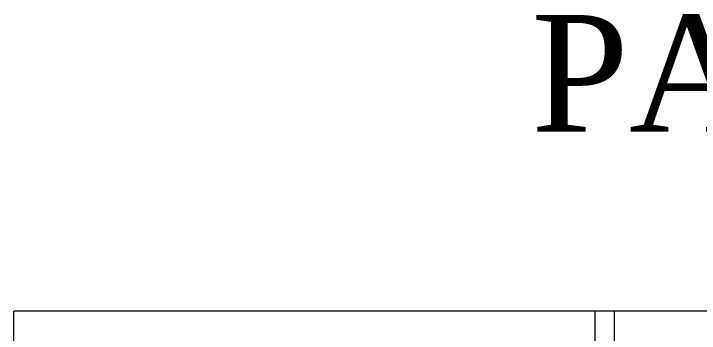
# Model space of a CAD drawing. Header units: inches. Extents: x 327481 to 195042051, y -335014 to 44773228.
# Drawn here: x 361453.1 to 361523.7, y -328377.1 to -328344.2 of the extents above; entities that cross this region are included whole.
import ezdxf

# ---------------------------------------------------------------- set-up
doc = ezdxf.new("R2010")
doc.units = ezdxf.units.IN
doc.header["$MEASUREMENT"] = 0
doc.layers.add('PARTITION', color=174, linetype='Continuous')
doc.layers.add('PATHWAY', color=19, linetype='Continuous')
doc.layers.add('TEXT', color=7, linetype='Continuous', lineweight=0)
doc.styles.get("Standard").update_dxf_attribs({"font": 'times.ttf', "height": 12})

msp = doc.modelspace()

# ---------------------------------------------------------------- linework, layer by layer
at = {"layer": 'PARTITION', "lineweight": 0}
for p, q in [((361512.998, -328911.088), (361512.998, -328374.784)), ((361514.998, -328911.088), (361514.998, -328374.784))]:
    msp.add_line(p, q, dxfattribs=at)
at = {"layer": 'PATHWAY', "lineweight": 0}
for p in [(361754.128, -328374.784), (361453.05, -328791.177)]:
    msp.add_line(p, (361453.05, -328374.784), dxfattribs=at)

# ---------------------------------------------------------------- texts
at = {"layer": 'TEXT', "color": 0, "insert": (361479.044, -328324.307), "char_height": 12, "width": 178.42134, "attachment_point": 1}
msp.add_mtext('\\P{\\W6.03372; }PASSAGE WAY', dxfattribs=at)

doc.saveas('drawing.dxf')
